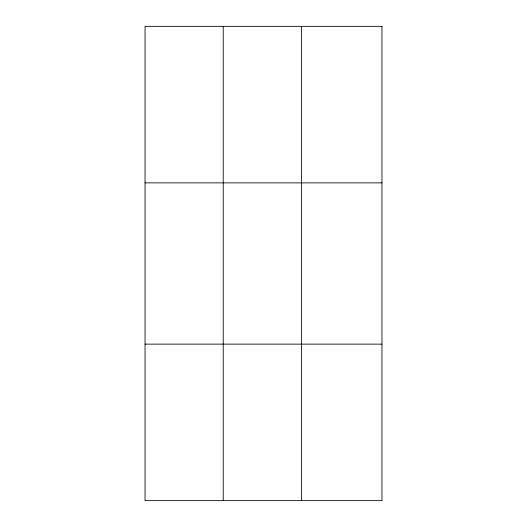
<?xml version="1.0" encoding="UTF-8"?>
<svg xmlns="http://www.w3.org/2000/svg" width="527" height="527" viewBox="0 0 527 527"><rect width="100%" height="100%" fill="white"/><g stroke="black" fill="none" stroke-linecap="round" stroke-linejoin="round"><path stroke-width="0.79" d="M223.224 26.35L223.224 500.65M301.411 26.35L301.411 500.65M145.037 182.869L381.963 182.869M145.037 344.131L381.963 344.131M381.963 26.35L381.963 500.65L145.037 500.65L145.037 26.35L381.963 26.35"/></g></svg>
